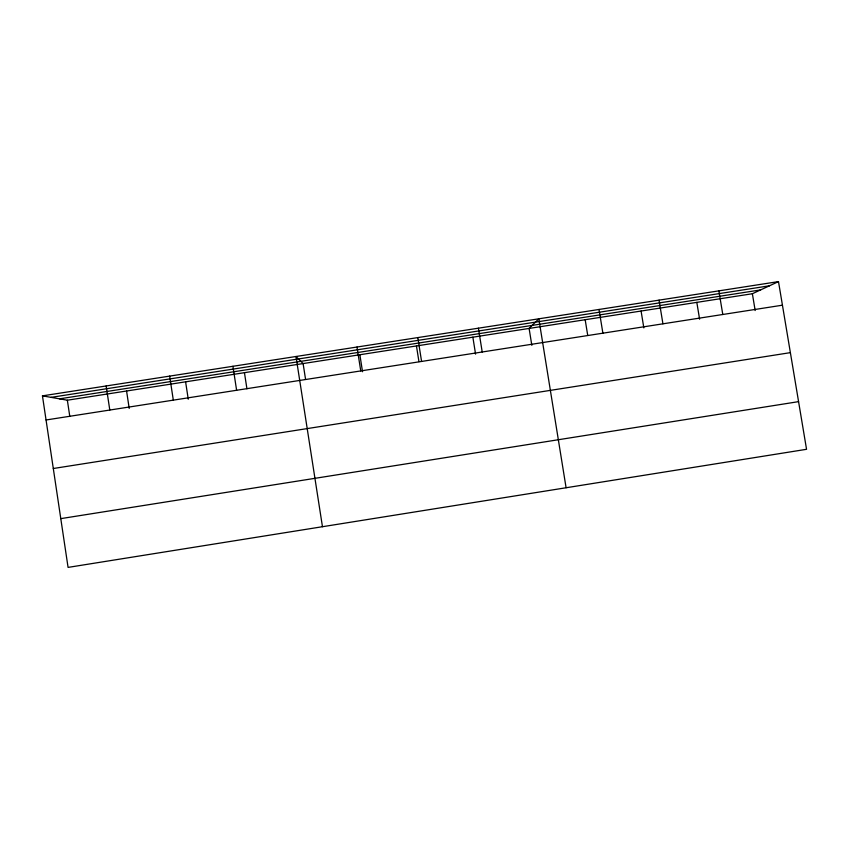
<?xml version="1.0" encoding="UTF-8"?>
<svg xmlns="http://www.w3.org/2000/svg" width="849" height="849" viewBox="0 0 849 849"><rect width="100%" height="100%" fill="white"/><g stroke="black" fill="none" stroke-linecap="round" stroke-linejoin="round"><path stroke-width="1.27" d="M42.45 395.857L67.358 400.208L752.373 293.733L778.491 281.603L806.55 449.301L68.069 567.397L42.45 395.857L778.491 281.603M60.788 518.633L798.569 401.641M46.058 419.979L782.438 305.194M53.307 468.51L790.377 352.643M51.067 397.364L769.459 285.805M59.526 398.839L760.587 289.912M752.373 293.733L755.175 310.532M718.859 290.867L722.786 314.491M696.817 302.361L699.597 319.192M659.036 300.153L662.931 323.819M641.08 311.031L643.839 327.894M599.023 309.461L602.886 333.179M585.173 319.723L587.71 335.313M566.092 487.751L538.818 318.81L529.107 328.436L531.835 345.352M478.401 328.192L482.211 351.995M472.861 337.18L475.578 354.129M417.804 337.594L421.582 361.451M416.456 345.946L418.939 361.621M359.87 354.744L362.534 371.745M356.994 347.029L360.751 370.928M305.555 379.291L303.104 363.563L295.993 356.506L322.461 526.709M244.448 372.679L246.932 388.8M232.923 366.29L236.616 390.275M185.602 381.827L188.255 399.221M169.651 376.107L173.313 400.144M126.575 391.007L129.207 408.422M106.157 385.966L109.797 410.046M67.358 400.208L69.788 416.413"/></g></svg>
